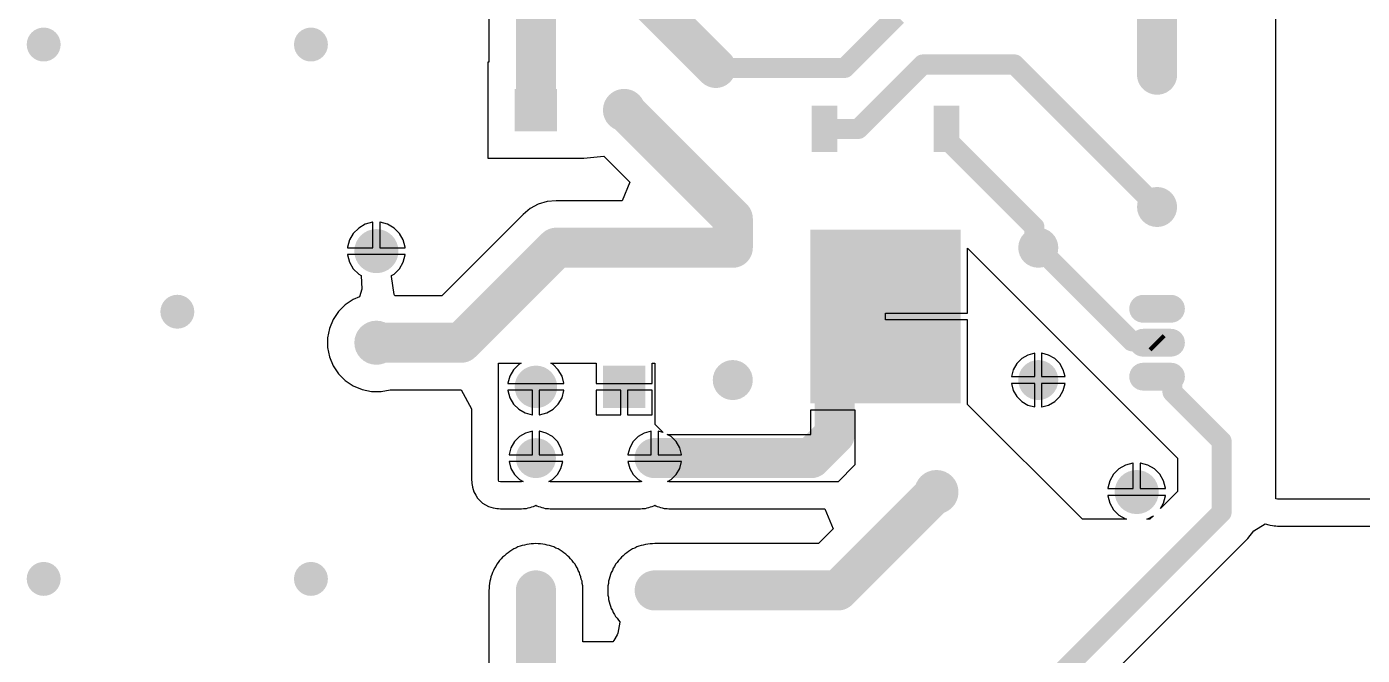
# Model space of a CAD drawing. Header units: inches. Extents: x 4.53 to 13.89, y 0.79 to 10.58.
# Drawn here: x 6.668 to 8.635, y 8.549 to 9.475 of the extents above; entities that cross this region are included whole.
import ezdxf

# ---------------------------------------------------------------- set-up
doc = ezdxf.new("R2010")
doc.units = ezdxf.units.IN
doc.header["$MEASUREMENT"] = 0
for name, color, linetype in [('Pad Holes', 156, 'Continuous'), ('Top Layer', 1, 'Continuous'), ('Via Holes', 16, 'Continuous')]:
    doc.layers.add(name, color=color, linetype=linetype)

# ---------------------------------------------------------------- blocks, each defined once
blk = doc.blocks.new('TO228P991X255_3N_150')
at = {"layer": 'Top Layer'}
for points in [[(-0.2191, 0.1089), (-0.151, 0.1089), (-0.151, 0.0711), (-0.2191, 0.0711)], [(-0.0364, 0.1108), (0.2191, 0.1108), (0.2191, -0.1108), (-0.0364, -0.1108)], [(-0.2191, -0.0711), (-0.151, -0.0711), (-0.151, -0.1089), (-0.2191, -0.1089)]]:
    blk.add_hatch(color=1, dxfattribs=at).paths.add_polyline_path(points)
blk = doc.blocks.new('RES_2W_VERTICAL_151')
at = {"layer": 'Pad Holes'}
h = blk.add_hatch(color=7, dxfattribs=at)
edge = h.paths.add_edge_path()
edge.add_arc((0, 0), 0.0197, 0, 360)
h = blk.add_hatch(color=7, dxfattribs=at)
edge = h.paths.add_edge_path()
edge.add_arc((0.195, 0), 0.0197, 0, 360)
at = {"layer": 'Top Layer'}
h = blk.add_hatch(color=1, dxfattribs=at)
edge = h.paths.add_edge_path()
edge.add_arc((0, 0), 0.0295, 0, 360)
h = blk.add_hatch(color=1, dxfattribs=at)
edge = h.paths.add_edge_path()
edge.add_arc((0.195, 0), 0.0295, 0, 360)
blk = doc.blocks.new('RES_2W_VERTICAL_152')
at = {"layer": 'Pad Holes'}
h = blk.add_hatch(color=7, dxfattribs=at)
edge = h.paths.add_edge_path()
edge.add_arc((0, 0), 0.0197, 0, 360)
h = blk.add_hatch(color=7, dxfattribs=at)
edge = h.paths.add_edge_path()
edge.add_arc((0.195, 0), 0.0197, 0, 360)
at = {"layer": 'Top Layer'}
h = blk.add_hatch(color=1, dxfattribs=at)
edge = h.paths.add_edge_path()
edge.add_arc((0, 0), 0.0295, 0, 360)
h = blk.add_hatch(color=1, dxfattribs=at)
edge = h.paths.add_edge_path()
edge.add_arc((0.195, 0), 0.0295, 0, 360)
blk = doc.blocks.new('CAP_PANASSONIC_1U_450V_156')
at = {"layer": 'Pad Holes'}
h = blk.add_hatch(color=7, dxfattribs=at)
edge = h.paths.add_edge_path()
edge.add_arc((0, 0), 0.02, 0, 360)
h = blk.add_hatch(color=7, dxfattribs=at)
edge = h.paths.add_edge_path()
edge.add_arc((0.59, 0), 0.02, 0, 360)
at = {"layer": 'Top Layer'}
h = blk.add_hatch(color=1, dxfattribs=at)
edge = h.paths.add_edge_path()
edge.add_arc((0, 0), 0.0325, 0, 360)
h = blk.add_hatch(color=1, dxfattribs=at)
edge = h.paths.add_edge_path()
edge.add_arc((0.59, 0), 0.0325, 0, 360)
blk = doc.blocks.new('CAP_PANASSONIC_1U_450V_157')
at = {"layer": 'Pad Holes'}
h = blk.add_hatch(color=7, dxfattribs=at)
edge = h.paths.add_edge_path()
edge.add_arc((0, 0), 0.02, 0, 360)
h = blk.add_hatch(color=7, dxfattribs=at)
edge = h.paths.add_edge_path()
edge.add_arc((0.59, 0), 0.02, 0, 360)
at = {"layer": 'Top Layer'}
h = blk.add_hatch(color=1, dxfattribs=at)
edge = h.paths.add_edge_path()
edge.add_arc((0, 0), 0.0325, 0, 360)
h = blk.add_hatch(color=1, dxfattribs=at)
edge = h.paths.add_edge_path()
edge.add_arc((0.59, 0), 0.0325, 0, 360)
blk = doc.blocks.new('CAP_PANASSONIC_1U_450V_158')
at = {"layer": 'Pad Holes'}
h = blk.add_hatch(color=7, dxfattribs=at)
edge = h.paths.add_edge_path()
edge.add_arc((0, 0), 0.02, 0, 360)
h = blk.add_hatch(color=7, dxfattribs=at)
edge = h.paths.add_edge_path()
edge.add_arc((0.59, 0), 0.02, 0, 360)
at = {"layer": 'Top Layer'}
h = blk.add_hatch(color=1, dxfattribs=at)
edge = h.paths.add_edge_path()
edge.add_arc((0, 0), 0.0325, 0, 360)
h = blk.add_hatch(color=1, dxfattribs=at)
edge = h.paths.add_edge_path()
edge.add_arc((0.59, 0), 0.0325, 0, 360)
blk = doc.blocks.new('TO92127P495H495_3_159')
at = {"layer": 'Pad Holes'}
h = blk.add_hatch(color=7, dxfattribs=at)
edge = h.paths.add_edge_path()
edge.add_arc((-0.05, 0), 0.0165, 0, 360)
h = blk.add_hatch(color=7, dxfattribs=at)
edge = h.paths.add_edge_path()
edge.add_arc((0, 0), 0.0165, 0, 360)
h = blk.add_hatch(color=7, dxfattribs=at)
edge = h.paths.add_edge_path()
edge.add_arc((0.05, 0), 0.0165, 0, 360)
at = {"layer": 'Top Layer'}
h = blk.add_hatch(color=1, dxfattribs=at)
edge = h.paths.add_edge_path()
edge.add_arc((-0.05, 0.0205), 0.0205, 0, 180)
edge.add_line((-0.0705, 0.0205), (-0.0705, -0.0205))
edge.add_arc((-0.05, -0.0205), 0.0205, 180, 360)
edge.add_line((-0.0295, -0.0205), (-0.0295, 0.0205))
h = blk.add_hatch(color=1, dxfattribs=at)
edge = h.paths.add_edge_path()
edge.add_arc((0, 0.0205), 0.0205, 0, 180)
edge.add_line((-0.0205, 0.0205), (-0.0205, -0.0205))
edge.add_arc((0, -0.0205), 0.0205, 180, 360)
edge.add_line((0.0205, -0.0205), (0.0205, 0.0205))
h = blk.add_hatch(color=1, dxfattribs=at)
edge = h.paths.add_edge_path()
edge.add_arc((0.05, 0.0205), 0.0205, 0, 180)
edge.add_line((0.0295, 0.0205), (0.0295, -0.0205))
edge.add_arc((0.05, -0.0205), 0.0205, 180, 360)
edge.add_line((0.0705, -0.0205), (0.0705, 0.0205))
blk = doc.blocks.new('RES_2W_VERTICAL_164')
at = {"layer": 'Pad Holes'}
h = blk.add_hatch(color=7, dxfattribs=at)
edge = h.paths.add_edge_path()
edge.add_arc((0, 0), 0.0197, 0, 360)
h = blk.add_hatch(color=7, dxfattribs=at)
edge = h.paths.add_edge_path()
edge.add_arc((0.195, 0), 0.0197, 0, 360)
at = {"layer": 'Top Layer'}
h = blk.add_hatch(color=1, dxfattribs=at)
edge = h.paths.add_edge_path()
edge.add_arc((0, 0), 0.0295, 0, 360)
h = blk.add_hatch(color=1, dxfattribs=at)
edge = h.paths.add_edge_path()
edge.add_arc((0.195, 0), 0.0295, 0, 360)
blk = doc.blocks.new('RES_2W_VERTICAL_165')
at = {"layer": 'Pad Holes'}
h = blk.add_hatch(color=7, dxfattribs=at)
edge = h.paths.add_edge_path()
edge.add_arc((0, 0), 0.0197, 0, 360)
h = blk.add_hatch(color=7, dxfattribs=at)
edge = h.paths.add_edge_path()
edge.add_arc((0.195, 0), 0.0197, 0, 360)
at = {"layer": 'Top Layer'}
h = blk.add_hatch(color=1, dxfattribs=at)
edge = h.paths.add_edge_path()
edge.add_arc((0, 0), 0.0295, 0, 360)
h = blk.add_hatch(color=1, dxfattribs=at)
edge = h.paths.add_edge_path()
edge.add_arc((0.195, 0), 0.0295, 0, 360)
blk = doc.blocks.new('RES_2W_VERTICAL_167')
at = {"layer": 'Pad Holes'}
h = blk.add_hatch(color=7, dxfattribs=at)
edge = h.paths.add_edge_path()
edge.add_arc((0, 0), 0.0197, 0, 360)
h = blk.add_hatch(color=7, dxfattribs=at)
edge = h.paths.add_edge_path()
edge.add_arc((0.195, 0), 0.0197, 0, 360)
at = {"layer": 'Top Layer'}
h = blk.add_hatch(color=1, dxfattribs=at)
edge = h.paths.add_edge_path()
edge.add_arc((0, 0), 0.0295, 0, 360)
h = blk.add_hatch(color=1, dxfattribs=at)
edge = h.paths.add_edge_path()
edge.add_arc((0.195, 0), 0.0295, 0, 360)
blk = doc.blocks.new('CAP_PANASSONIC_1U_450V_169')
at = {"layer": 'Pad Holes'}
h = blk.add_hatch(color=7, dxfattribs=at)
edge = h.paths.add_edge_path()
edge.add_arc((0, 0), 0.02, 0, 360)
h = blk.add_hatch(color=7, dxfattribs=at)
edge = h.paths.add_edge_path()
edge.add_arc((0.59, 0), 0.02, 0, 360)
at = {"layer": 'Top Layer'}
h = blk.add_hatch(color=1, dxfattribs=at)
edge = h.paths.add_edge_path()
edge.add_arc((0, 0), 0.0325, 0, 360)
h = blk.add_hatch(color=1, dxfattribs=at)
edge = h.paths.add_edge_path()
edge.add_arc((0.59, 0), 0.0325, 0, 360)
blk = doc.blocks.new('DIOAD1036W78L470D235_170')
at = {"layer": 'Pad Holes'}
h = blk.add_hatch(color=7, dxfattribs=at)
edge = h.paths.add_edge_path()
edge.add_arc((-0.2039, 0), 0.0209, 0, 360)
h = blk.add_hatch(color=7, dxfattribs=at)
edge = h.paths.add_edge_path()
edge.add_arc((0.2039, 0), 0.0209, 0, 360)
at = {"layer": 'Top Layer'}
blk.add_hatch(color=1, dxfattribs=at).paths.add_polyline_path([(-0.2352, 0.0313), (-0.1726, 0.0313), (-0.1726, -0.0313), (-0.2352, -0.0313)])
h = blk.add_hatch(color=1, dxfattribs=at)
edge = h.paths.add_edge_path()
edge.add_arc((0.2039, 0), 0.0313, 0, 360)
blk = doc.blocks.new('DIOAD1036W78L463D272_171')
at = {"layer": 'Pad Holes'}
h = blk.add_hatch(color=7, dxfattribs=at)
edge = h.paths.add_edge_path()
edge.add_arc((-0.2039, 0), 0.0209, 0, 360)
h = blk.add_hatch(color=7, dxfattribs=at)
edge = h.paths.add_edge_path()
edge.add_arc((0.2039, 0), 0.0209, 0, 360)
at = {"layer": 'Top Layer'}
blk.add_hatch(color=1, dxfattribs=at).paths.add_polyline_path([(-0.2352, 0.0313), (-0.1726, 0.0313), (-0.1726, -0.0313), (-0.2352, -0.0313)])
h = blk.add_hatch(color=1, dxfattribs=at)
edge = h.paths.add_edge_path()
edge.add_arc((0.2039, 0), 0.0313, 0, 360)

msp = doc.modelspace()

# ---------------------------------------------------------------- hatches: boundary and pattern name
at = {"layer": 'Top Layer'}
h = msp.add_hatch(color=1, dxfattribs=at)
edge = h.paths.add_edge_path()
edge.add_arc((6.6929, 9.4488), 0.025, 0, 360)
h = msp.add_hatch(color=1, dxfattribs=at)
edge = h.paths.add_edge_path()
edge.add_arc((7.0866, 9.4488), 0.025, 0, 360)
h = msp.add_hatch(color=1, dxfattribs=at)
edge = h.paths.add_edge_path()
edge.add_arc((6.8898, 9.0551), 0.025, 0, 360)
h = msp.add_hatch(color=1, dxfattribs=at)
edge = h.paths.add_edge_path()
edge.add_arc((6.6929, 8.6614), 0.025, 0, 360)
h = msp.add_hatch(color=1, dxfattribs=at)
edge = h.paths.add_edge_path()
edge.add_arc((7.0866, 8.6614), 0.025, 0, 360)
at = {"layer": 'Via Holes'}
h = msp.add_hatch(color=7, dxfattribs=at)
edge = h.paths.add_edge_path()
edge.add_arc((6.6929, 9.4488), 0.014, 0, 360)
h = msp.add_hatch(color=7, dxfattribs=at)
edge = h.paths.add_edge_path()
edge.add_arc((7.0866, 9.4488), 0.014, 0, 360)
h = msp.add_hatch(color=7, dxfattribs=at)
edge = h.paths.add_edge_path()
edge.add_arc((6.8898, 9.0551), 0.014, 0, 360)
h = msp.add_hatch(color=7, dxfattribs=at)
edge = h.paths.add_edge_path()
edge.add_arc((6.6929, 8.6614), 0.014, 0, 360)
h = msp.add_hatch(color=7, dxfattribs=at)
edge = h.paths.add_edge_path()
edge.add_arc((7.0866, 8.6614), 0.014, 0, 360)

# ---------------------------------------------------------------- linework, layer by layer
at = {"layer": 'Top Layer'}
for p, q in [((8.508, 8.7793), (8.508, 9.804)), ((7.3488, 9.5194), (7.3488, 9.4229)), ((7.3488, 9.4229), (7.3473, 9.4229)), ((7.3473, 9.4229), (7.3473, 9.2816)), ((7.3473, 9.2816), (7.4887, 9.2816)), ((7.4887, 9.2816), (7.5182, 9.2841)), ((7.4887, 9.2816), (7.4887, 9.2816)), ((7.5182, 9.2841), (7.5564, 9.2459)), ((7.5564, 9.2459), (7.5451, 9.2187)), ((7.4215, 9.2134), (7.4095, 9.207)), ((7.4345, 9.2173), (7.4215, 9.2134)), ((7.448, 9.2187), (7.4345, 9.2173)), ((7.5451, 9.2187), (7.448, 9.2187)), ((7.399, 9.1984), (7.2793, 9.0787)), ((7.4095, 9.207), (7.399, 9.1984)), ((7.149, 9.1705), (7.1434, 9.1608)), ((7.1569, 9.1784), (7.149, 9.1705)), ((7.1666, 9.184), (7.1569, 9.1784)), ((7.1774, 9.1869), (7.1666, 9.184)), ((7.178, 9.1869), (7.1774, 9.1869)), ((7.178, 9.1494), (7.178, 9.1869)), ((7.1886, 9.1869), (7.188, 9.1869)), ((7.188, 9.1869), (7.188, 9.1494)), ((7.1994, 9.184), (7.1886, 9.1869)), ((7.2091, 9.1784), (7.1994, 9.184)), ((7.217, 9.1705), (7.2091, 9.1784)), ((7.2226, 9.1608), (7.217, 9.1705)), ((7.1434, 9.1608), (7.1405, 9.15)), ((7.1405, 9.15), (7.1405, 9.1494)), ((7.1405, 9.1494), (7.178, 9.1494)), ((7.188, 9.1494), (7.2255, 9.1494)), ((7.2255, 9.15), (7.2226, 9.1608)), ((7.2255, 9.1494), (7.2255, 9.15)), ((8.0538, 9.1486), (8.363, 8.8394)), ((8.0538, 9.0531), (8.0538, 9.1486)), ((7.183, 9.1394), (7.1405, 9.1394)), ((7.1405, 9.1394), (7.1405, 9.1388)), ((7.1405, 9.1388), (7.1434, 9.128)), ((7.2255, 9.1394), (7.183, 9.1394)), ((7.2226, 9.128), (7.2255, 9.1388)), ((7.2255, 9.1388), (7.2255, 9.1394)), ((7.1434, 9.128), (7.149, 9.1183)), ((7.149, 9.1183), (7.1569, 9.1104)), ((7.1569, 9.1104), (7.1605, 9.1083)), ((7.2055, 9.1083), (7.2091, 9.1104)), ((7.2091, 9.1104), (7.217, 9.1183)), ((7.217, 9.1183), (7.2226, 9.128)), ((7.1605, 9.1083), (7.1615, 9.0882)), ((7.2054, 9.1071), (7.2055, 9.1083)), ((7.2094, 9.0804), (7.2054, 9.1071)), ((7.149, 9.0731), (7.1372, 9.0653)), ((7.1581, 9.0769), (7.149, 9.0731)), ((7.1615, 9.0882), (7.1581, 9.0769)), ((7.2101, 9.0787), (7.2094, 9.0804)), ((7.2793, 9.0787), (7.2101, 9.0787)), ((7.1272, 9.0552), (7.1193, 9.0435)), ((7.1372, 9.0653), (7.1272, 9.0552)), ((7.933, 9.0431), (7.933, 9.0531)), ((7.933, 9.0531), (8.0538, 9.0531)), ((7.1139, 9.0304), (7.1111, 9.0165)), ((7.1193, 9.0435), (7.1139, 9.0304)), ((8.0538, 9.0431), (7.933, 9.0431)), ((8.0538, 8.9186), (8.0538, 9.0431)), ((7.1111, 9.0165), (7.1111, 9.0024)), ((7.1111, 9.0024), (7.1139, 8.9885)), ((8.1427, 8.9913), (8.1337, 8.9861)), ((8.1528, 8.994), (8.1427, 8.9913)), ((8.153, 8.994), (8.1528, 8.994)), ((8.153, 8.9594), (8.153, 8.994)), ((8.1632, 8.994), (8.163, 8.994)), ((8.163, 8.994), (8.163, 8.9594)), ((8.1733, 8.9913), (8.1632, 8.994)), ((8.1823, 8.9861), (8.1733, 8.9913)), ((7.1139, 8.9885), (7.1193, 8.9754)), ((7.1193, 8.9754), (7.1272, 8.9636)), ((7.363, 8.912), (7.363, 8.9794)), ((7.363, 8.9794), (7.3962, 8.9794)), ((7.3926, 8.9774), (7.385, 8.9697)), ((7.3962, 8.9794), (7.3926, 8.9774)), ((7.4434, 8.9774), (7.4398, 8.9794)), ((7.4398, 8.9794), (7.5067, 8.9794)), ((7.451, 8.9697), (7.4434, 8.9774)), ((7.5067, 8.9794), (7.5067, 8.9494)), ((7.5893, 8.9494), (7.5893, 8.9794)), ((7.5893, 8.9794), (7.593, 8.9794)), ((7.593, 8.9794), (7.593, 8.8894)), ((8.1264, 8.9787), (8.1212, 8.9697)), ((8.1337, 8.9861), (8.1264, 8.9787)), ((8.1896, 8.9787), (8.1823, 8.9861)), ((8.1948, 8.9697), (8.1896, 8.9787)), ((7.1272, 8.9636), (7.1372, 8.9536)), ((7.1372, 8.9536), (7.149, 8.9457)), ((7.3795, 8.9603), (7.3767, 8.9498)), ((7.385, 8.9697), (7.3795, 8.9603)), ((7.4565, 8.9603), (7.451, 8.9697)), ((7.4593, 8.9498), (7.4565, 8.9603)), ((8.1212, 8.9697), (8.1185, 8.9596)), ((8.1185, 8.9596), (8.1185, 8.9594)), ((8.1185, 8.9594), (8.153, 8.9594)), ((8.163, 8.9594), (8.1975, 8.9594)), ((8.1975, 8.9596), (8.1948, 8.9697)), ((8.1975, 8.9594), (8.1975, 8.9596)), ((7.149, 8.9457), (7.162, 8.9403)), ((7.162, 8.9403), (7.1759, 8.9376)), ((7.1759, 8.9376), (7.1901, 8.9376)), ((7.1901, 8.9376), (7.2033, 8.9402)), ((7.2033, 8.9402), (7.308, 8.9402)), ((7.308, 8.9402), (7.3233, 8.912)), ((7.3767, 8.9498), (7.3767, 8.9494)), ((7.3767, 8.9494), (7.418, 8.9494)), ((7.413, 8.9394), (7.3767, 8.9394)), ((7.3767, 8.9394), (7.3767, 8.9389)), ((7.3767, 8.9389), (7.3795, 8.9284)), ((7.413, 8.9031), (7.413, 8.9394)), ((7.418, 8.9494), (7.4593, 8.9494)), ((7.4593, 8.9394), (7.423, 8.9394)), ((7.423, 8.9394), (7.423, 8.9031)), ((7.4565, 8.9284), (7.4593, 8.9389)), ((7.4593, 8.9494), (7.4593, 8.9498)), ((7.4593, 8.9389), (7.4593, 8.9394)), ((7.5067, 8.9494), (7.548, 8.9494)), ((7.543, 8.9394), (7.5067, 8.9394)), ((7.5067, 8.9394), (7.5067, 8.9031)), ((7.543, 8.9031), (7.543, 8.9394)), ((7.548, 8.9494), (7.5893, 8.9494)), ((7.5893, 8.9394), (7.553, 8.9394)), ((7.553, 8.9394), (7.553, 8.9031)), ((7.5893, 8.9031), (7.5893, 8.9394)), ((8.153, 8.9494), (8.1185, 8.9494)), ((8.1185, 8.9494), (8.1185, 8.9492)), ((8.1185, 8.9492), (8.1212, 8.9392)), ((8.1212, 8.9392), (8.1264, 8.9302)), ((8.153, 8.9149), (8.153, 8.9494)), ((8.1975, 8.9494), (8.163, 8.9494)), ((8.163, 8.9494), (8.163, 8.9149)), ((8.1896, 8.9302), (8.1948, 8.9392)), ((8.1948, 8.9392), (8.1975, 8.9492)), ((8.1975, 8.9492), (8.1975, 8.9494)), ((7.3795, 8.9284), (7.385, 8.919)), ((7.385, 8.919), (7.3926, 8.9113)), ((7.4434, 8.9113), (7.451, 8.919)), ((7.451, 8.919), (7.4565, 8.9284)), ((8.223, 8.7494), (8.0538, 8.9186)), ((8.1264, 8.9302), (8.1337, 8.9228)), ((8.1337, 8.9228), (8.1427, 8.9176)), ((8.1427, 8.9176), (8.1528, 8.9149)), ((8.1528, 8.9149), (8.153, 8.9149)), ((8.163, 8.9149), (8.1632, 8.9149)), ((8.1632, 8.9149), (8.1733, 8.9176)), ((8.1733, 8.9176), (8.1823, 8.9228)), ((8.1823, 8.9228), (8.1896, 8.9302)), ((7.3233, 8.912), (7.3233, 8.807)), ((7.363, 8.807), (7.363, 8.912)), ((7.3926, 8.9113), (7.4021, 8.9059)), ((7.4021, 8.9059), (7.4126, 8.9031)), ((7.4126, 8.9031), (7.413, 8.9031)), ((7.423, 8.9031), (7.4234, 8.9031)), ((7.4234, 8.9031), (7.4339, 8.9059)), ((7.4339, 8.9059), (7.4434, 8.9113)), ((7.5067, 8.9031), (7.543, 8.9031)), ((7.553, 8.9031), (7.5893, 8.9031)), ((7.823, 8.8744), (7.823, 8.9103)), ((7.823, 8.9103), (7.888, 8.9103)), ((7.888, 8.9103), (7.888, 8.8294)), ((7.4027, 8.8763), (7.3937, 8.8711)), ((7.4128, 8.879), (7.4027, 8.8763)), ((7.413, 8.879), (7.4128, 8.879)), ((7.413, 8.8444), (7.413, 8.879)), ((7.4232, 8.879), (7.423, 8.879)), ((7.423, 8.879), (7.423, 8.8444)), ((7.4333, 8.8763), (7.4232, 8.879)), ((7.4423, 8.8711), (7.4333, 8.8763)), ((7.5777, 8.8763), (7.5687, 8.8711)), ((7.5878, 8.879), (7.5777, 8.8763)), ((7.588, 8.879), (7.5878, 8.879)), ((7.588, 8.8444), (7.588, 8.879)), ((7.593, 8.8894), (7.6054, 8.877)), ((7.5982, 8.879), (7.598, 8.879)), ((7.598, 8.879), (7.598, 8.8444)), ((7.6054, 8.877), (7.5982, 8.879)), ((7.6173, 8.8711), (7.6114, 8.8744)), ((7.6114, 8.8744), (7.823, 8.8744)), ((7.3812, 8.8547), (7.3785, 8.8446)), ((7.3864, 8.8637), (7.3812, 8.8547)), ((7.3937, 8.8711), (7.3864, 8.8637)), ((7.4496, 8.8637), (7.4423, 8.8711)), ((7.4548, 8.8547), (7.4496, 8.8637)), ((7.4575, 8.8446), (7.4548, 8.8547)), ((7.5562, 8.8547), (7.5535, 8.8446)), ((7.5614, 8.8637), (7.5562, 8.8547)), ((7.5687, 8.8711), (7.5614, 8.8637)), ((7.6246, 8.8637), (7.6173, 8.8711)), ((7.6298, 8.8547), (7.6246, 8.8637)), ((7.6325, 8.8446), (7.6298, 8.8547)), ((7.3785, 8.8446), (7.3785, 8.8444)), ((7.3785, 8.8444), (7.413, 8.8444)), ((7.418, 8.8344), (7.3785, 8.8344)), ((7.3785, 8.8344), (7.3785, 8.8342)), ((7.3785, 8.8342), (7.3812, 8.8242)), ((7.4575, 8.8344), (7.418, 8.8344)), ((7.423, 8.8444), (7.4575, 8.8444)), ((7.4548, 8.8242), (7.4575, 8.8342)), ((7.4575, 8.8444), (7.4575, 8.8446)), ((7.4575, 8.8342), (7.4575, 8.8344)), ((7.5535, 8.8446), (7.5535, 8.8444)), ((7.5535, 8.8444), (7.588, 8.8444)), ((7.593, 8.8344), (7.5535, 8.8344)), ((7.5535, 8.8344), (7.5535, 8.8342)), ((7.5535, 8.8342), (7.5562, 8.8242)), ((7.6325, 8.8344), (7.593, 8.8344)), ((7.598, 8.8444), (7.6325, 8.8444)), ((7.6298, 8.8242), (7.6325, 8.8342)), ((7.6325, 8.8444), (7.6325, 8.8446)), ((7.6325, 8.8342), (7.6325, 8.8344)), ((8.363, 8.8394), (8.363, 8.79)), ((7.3812, 8.8242), (7.3864, 8.8152)), ((7.3864, 8.8152), (7.3937, 8.8078)), ((7.4423, 8.8078), (7.4496, 8.8152)), ((7.4496, 8.8152), (7.4548, 8.8242)), ((7.5562, 8.8242), (7.5614, 8.8152)), ((7.5614, 8.8152), (7.5687, 8.8078)), ((7.6173, 8.8078), (7.6246, 8.8152)), ((7.6246, 8.8152), (7.6298, 8.8242)), ((7.888, 8.8294), (7.863, 8.8044)), ((8.269, 8.8155), (8.2634, 8.8058)), ((8.2769, 8.8234), (8.269, 8.8155)), ((8.2866, 8.829), (8.2769, 8.8234)), ((8.2974, 8.8319), (8.2866, 8.829)), ((8.298, 8.8319), (8.2974, 8.8319)), ((8.298, 8.7944), (8.298, 8.8319)), ((8.3086, 8.8319), (8.308, 8.8319)), ((8.308, 8.8319), (8.308, 8.7944)), ((8.3194, 8.829), (8.3086, 8.8319)), ((8.3291, 8.8234), (8.3194, 8.829)), ((8.337, 8.8155), (8.3291, 8.8234)), ((8.3426, 8.8058), (8.337, 8.8155)), ((7.3233, 8.807), (7.3236, 8.8045)), ((7.3236, 8.8045), (7.3236, 8.8019)), ((7.3236, 8.8019), (7.3239, 8.7996)), ((7.3239, 8.7996), (7.3239, 8.7996)), ((7.3239, 8.7996), (7.3239, 8.7996)), ((7.3239, 8.7996), (7.3246, 8.797)), ((7.3246, 8.797), (7.3246, 8.7968)), ((7.3246, 8.7968), (7.3248, 8.7965)), ((7.3248, 8.7965), (7.3266, 8.7895)), ((7.3633, 8.8047), (7.363, 8.807)), ((7.3656, 8.8044), (7.3633, 8.8047)), ((7.397, 8.8044), (7.3656, 8.8044)), ((7.3937, 8.8078), (7.3991, 8.8047)), ((7.3991, 8.8047), (7.397, 8.8044)), ((7.4369, 8.8047), (7.4423, 8.8078)), ((7.439, 8.8044), (7.4369, 8.8047)), ((7.572, 8.8044), (7.439, 8.8044)), ((7.5687, 8.8078), (7.5741, 8.8047)), ((7.5741, 8.8047), (7.572, 8.8044)), ((7.6119, 8.8047), (7.6173, 8.8078)), ((7.614, 8.8044), (7.6119, 8.8047)), ((7.863, 8.8044), (7.614, 8.8044)), ((8.2634, 8.8058), (8.2605, 8.795)), ((8.2605, 8.795), (8.2605, 8.7944)), ((8.2605, 8.7944), (8.298, 8.7944)), ((8.308, 8.7944), (8.3455, 8.7944)), ((8.3455, 8.795), (8.3426, 8.8058)), ((8.3455, 8.7944), (8.3455, 8.795)), ((7.3266, 8.7895), (7.3266, 8.7895)), ((7.3266, 8.7895), (7.3266, 8.7895)), ((7.3266, 8.7895), (7.3294, 8.7847)), ((7.3294, 8.7847), (7.3318, 8.7806)), ((7.3318, 8.7806), (7.3318, 8.7806)), ((7.3318, 8.7806), (7.3318, 8.7806)), ((7.3318, 8.7806), (7.3347, 8.7776)), ((7.3347, 8.7776), (7.3391, 8.7732)), ((8.303, 8.7844), (8.2605, 8.7844)), ((8.2605, 8.7844), (8.2605, 8.7838)), ((8.2605, 8.7838), (8.2634, 8.773)), ((8.3455, 8.7844), (8.303, 8.7844)), ((8.363, 8.79), (8.3379, 8.7649)), ((8.3426, 8.773), (8.3455, 8.7838)), ((8.3455, 8.7838), (8.3455, 8.7844)), ((8.5106, 8.779), (8.508, 8.7793)), ((9.208, 8.779), (8.5106, 8.779)), ((7.3391, 8.7732), (7.3481, 8.768)), ((7.3481, 8.768), (7.3481, 8.768)), ((7.3481, 8.768), (7.3481, 8.768)), ((7.3481, 8.768), (7.3551, 8.7662)), ((7.3551, 8.7662), (7.3553, 8.7661)), ((7.3553, 8.7661), (7.3556, 8.766)), ((7.3556, 8.766), (7.3581, 8.7654)), ((7.3581, 8.7654), (7.3581, 8.7654)), ((7.3581, 8.7654), (7.3581, 8.7654)), ((7.3581, 8.7654), (7.3604, 8.7651)), ((7.3604, 8.7651), (7.363, 8.7651)), ((7.363, 8.7651), (7.3656, 8.7647)), ((7.3656, 8.7647), (7.397, 8.7647)), ((7.397, 8.7647), (7.3995, 8.7651)), ((7.3995, 8.7651), (7.4021, 8.7651)), ((7.4021, 8.7651), (7.4043, 8.7653)), ((7.4043, 8.7653), (7.4068, 8.766)), ((7.4068, 8.766), (7.4094, 8.7664)), ((7.4094, 8.7664), (7.4118, 8.7674)), ((7.4118, 8.7674), (7.4143, 8.768)), ((7.4143, 8.768), (7.4165, 8.7693)), ((7.4165, 8.7693), (7.418, 8.7699)), ((7.418, 8.7699), (7.4195, 8.7693)), ((7.4195, 8.7693), (7.4217, 8.768)), ((7.4217, 8.768), (7.4242, 8.7674)), ((7.4242, 8.7674), (7.4266, 8.7664)), ((7.4266, 8.7664), (7.4292, 8.766)), ((7.4292, 8.766), (7.4317, 8.7653)), ((7.4317, 8.7653), (7.4339, 8.7651)), ((7.4339, 8.7651), (7.4365, 8.7651)), ((7.4365, 8.7651), (7.439, 8.7647)), ((7.439, 8.7647), (7.572, 8.7647)), ((7.572, 8.7647), (7.5745, 8.7651)), ((7.5745, 8.7651), (7.5771, 8.7651)), ((7.5771, 8.7651), (7.5793, 8.7653)), ((7.5793, 8.7653), (7.5818, 8.766)), ((7.5818, 8.766), (7.5844, 8.7664)), ((7.5844, 8.7664), (7.5868, 8.7674)), ((7.5868, 8.7674), (7.5893, 8.768)), ((7.5893, 8.768), (7.5915, 8.7693)), ((7.5915, 8.7693), (7.593, 8.7699)), ((7.593, 8.7699), (7.5945, 8.7693)), ((7.5945, 8.7693), (7.5967, 8.768)), ((7.5967, 8.768), (7.5992, 8.7674)), ((7.5992, 8.7674), (7.6016, 8.7664)), ((7.6016, 8.7664), (7.6042, 8.766)), ((7.6042, 8.766), (7.6067, 8.7653)), ((7.6067, 8.7653), (7.6089, 8.7651)), ((7.6089, 8.7651), (7.6115, 8.7651)), ((7.6115, 8.7651), (7.614, 8.7647)), ((7.614, 8.7647), (7.8436, 8.7647)), ((7.8436, 8.7647), (7.8559, 8.7352)), ((8.2634, 8.773), (8.269, 8.7633)), ((8.269, 8.7633), (8.2769, 8.7554)), ((8.2769, 8.7554), (8.2866, 8.7498)), ((8.3379, 8.7649), (8.3426, 8.773)), ((8.2881, 8.7494), (8.223, 8.7494)), ((8.2866, 8.7498), (8.2881, 8.7494)), ((8.3179, 8.7494), (8.3194, 8.7498)), ((8.3224, 8.7494), (8.3179, 8.7494)), ((8.3194, 8.7498), (8.3275, 8.7545)), ((8.3275, 8.7545), (8.3224, 8.7494)), ((8.4753, 8.7321), (8.4923, 8.7424)), ((8.4923, 8.7424), (8.4977, 8.741)), ((8.4977, 8.741), (8.4997, 8.7407)), ((8.4997, 8.7407), (8.5028, 8.74)), ((8.5028, 8.74), (8.5054, 8.7396)), ((8.5054, 8.7396), (8.508, 8.7396)), ((8.508, 8.7396), (8.5106, 8.7393)), ((8.5106, 8.7393), (8.9223, 8.7393)), ((7.8559, 8.7352), (7.8343, 8.7137)), ((8.2314, 8.4856), (8.4666, 8.7208)), ((8.4666, 8.7208), (8.4753, 8.7321)), ((7.3741, 8.6979), (7.3717, 8.6955)), ((7.3769, 8.6998), (7.3741, 8.6979)), ((7.3795, 8.702), (7.3769, 8.6998)), ((7.3825, 8.7036), (7.3795, 8.702)), ((7.3854, 8.7055), (7.3825, 8.7036)), ((7.3885, 8.7068), (7.3854, 8.7055)), ((7.3915, 8.7084), (7.3885, 8.7068)), ((7.3948, 8.7094), (7.3915, 8.7084)), ((7.3979, 8.7107), (7.3948, 8.7094)), ((7.4012, 8.7113), (7.3979, 8.7107)), ((7.4045, 8.7123), (7.4012, 8.7113)), ((7.4079, 8.7127), (7.4045, 8.7123)), ((7.4112, 8.7133), (7.4079, 8.7127)), ((7.4146, 8.7133), (7.4112, 8.7133)), ((7.418, 8.7137), (7.4146, 8.7133)), ((7.4214, 8.7133), (7.418, 8.7137)), ((7.4248, 8.7133), (7.4214, 8.7133)), ((7.4281, 8.7127), (7.4248, 8.7133)), ((7.4315, 8.7123), (7.4281, 8.7127)), ((7.4348, 8.7113), (7.4315, 8.7123)), ((7.4381, 8.7107), (7.4348, 8.7113)), ((7.4412, 8.7094), (7.4381, 8.7107)), ((7.4445, 8.7084), (7.4412, 8.7094)), ((7.4475, 8.7068), (7.4445, 8.7084)), ((7.4506, 8.7055), (7.4475, 8.7068)), ((7.4535, 8.7036), (7.4506, 8.7055)), ((7.4565, 8.702), (7.4535, 8.7036)), ((7.4591, 8.6998), (7.4565, 8.702)), ((7.4619, 8.6979), (7.4591, 8.6998)), ((7.4643, 8.6955), (7.4619, 8.6979)), ((7.5491, 8.6979), (7.5467, 8.6955)), ((7.5519, 8.6998), (7.5491, 8.6979)), ((7.5545, 8.702), (7.5519, 8.6998)), ((7.5575, 8.7036), (7.5545, 8.702)), ((7.5604, 8.7055), (7.5575, 8.7036)), ((7.5635, 8.7068), (7.5604, 8.7055)), ((7.5665, 8.7084), (7.5635, 8.7068)), ((7.5698, 8.7094), (7.5665, 8.7084)), ((7.5729, 8.7107), (7.5698, 8.7094)), ((7.5762, 8.7113), (7.5729, 8.7107)), ((7.5795, 8.7123), (7.5762, 8.7113)), ((7.5829, 8.7127), (7.5795, 8.7123)), ((7.5862, 8.7133), (7.5829, 8.7127)), ((7.5896, 8.7133), (7.5862, 8.7133)), ((7.593, 8.7137), (7.5896, 8.7133)), ((7.8343, 8.7137), (7.593, 8.7137)), ((7.3569, 8.6771), (7.3556, 8.6739)), ((7.3588, 8.6799), (7.3569, 8.6771)), ((7.3604, 8.6829), (7.3588, 8.6799)), ((7.3626, 8.6855), (7.3604, 8.6829)), ((7.3645, 8.6884), (7.3626, 8.6855)), ((7.3669, 8.6908), (7.3645, 8.6884)), ((7.369, 8.6934), (7.3669, 8.6908)), ((7.3717, 8.6955), (7.369, 8.6934)), ((7.467, 8.6934), (7.4643, 8.6955)), ((7.4691, 8.6908), (7.467, 8.6934)), ((7.4715, 8.6884), (7.4691, 8.6908)), ((7.4734, 8.6855), (7.4715, 8.6884)), ((7.4756, 8.6829), (7.4734, 8.6855)), ((7.4772, 8.6799), (7.4756, 8.6829)), ((7.4791, 8.6771), (7.4772, 8.6799)), ((7.4804, 8.6739), (7.4791, 8.6771)), ((7.5319, 8.6771), (7.5306, 8.6739)), ((7.5338, 8.6799), (7.5319, 8.6771)), ((7.5354, 8.6829), (7.5338, 8.6799)), ((7.5376, 8.6855), (7.5354, 8.6829)), ((7.5395, 8.6884), (7.5376, 8.6855)), ((7.5419, 8.6908), (7.5395, 8.6884)), ((7.544, 8.6934), (7.5419, 8.6908)), ((7.5467, 8.6955), (7.544, 8.6934)), ((7.3501, 8.6579), (7.3498, 8.6546)), ((7.3511, 8.6612), (7.3501, 8.6579)), ((7.3518, 8.6645), (7.3511, 8.6612)), ((7.3531, 8.6677), (7.3518, 8.6645)), ((7.354, 8.6709), (7.3531, 8.6677)), ((7.3556, 8.6739), (7.354, 8.6709)), ((7.482, 8.6709), (7.4804, 8.6739)), ((7.4829, 8.6677), (7.482, 8.6709)), ((7.4842, 8.6645), (7.4829, 8.6677)), ((7.4849, 8.6612), (7.4842, 8.6645)), ((7.4859, 8.6579), (7.4849, 8.6612)), ((7.4862, 8.6546), (7.4859, 8.6579)), ((7.5251, 8.6579), (7.5248, 8.6546)), ((7.5261, 8.6612), (7.5251, 8.6579)), ((7.5268, 8.6645), (7.5261, 8.6612)), ((7.5281, 8.6677), (7.5268, 8.6645)), ((7.529, 8.6709), (7.5281, 8.6677)), ((7.5306, 8.6739), (7.529, 8.6709)), ((7.3491, 8.6478), (7.3488, 8.6444)), ((7.3488, 8.6444), (7.3488, 8.4994)), ((7.3498, 8.6546), (7.3491, 8.6512)), ((7.3491, 8.6512), (7.3491, 8.6478)), ((7.4869, 8.6512), (7.4862, 8.6546)), ((7.4869, 8.6478), (7.4869, 8.6512)), ((7.4872, 8.6444), (7.4869, 8.6478)), ((7.4872, 8.5687), (7.4872, 8.6444)), ((7.5241, 8.6478), (7.5238, 8.6444)), ((7.5238, 8.6444), (7.5241, 8.641)), ((7.5248, 8.6546), (7.5241, 8.6512)), ((7.5241, 8.6512), (7.5241, 8.6478)), ((7.5241, 8.641), (7.5241, 8.6376)), ((7.5241, 8.6376), (7.5248, 8.6343)), ((7.5248, 8.6343), (7.5251, 8.6309)), ((7.5251, 8.6309), (7.5261, 8.6277)), ((7.5261, 8.6277), (7.5268, 8.6243)), ((7.5268, 8.6243), (7.5281, 8.6212)), ((7.5281, 8.6212), (7.529, 8.6179)), ((7.529, 8.6179), (7.5306, 8.6149)), ((7.5306, 8.6149), (7.5319, 8.6118)), ((7.5319, 8.6118), (7.5338, 8.609)), ((7.5338, 8.609), (7.5354, 8.606)), ((7.5354, 8.606), (7.5376, 8.6033)), ((7.5376, 8.6033), (7.5395, 8.6005)), ((7.5418, 8.5977), (7.5387, 8.5813)), ((7.5395, 8.6005), (7.5418, 8.5982)), ((7.5418, 8.5982), (7.5418, 8.5977)), ((7.5379, 8.579), (7.5327, 8.5706)), ((7.5387, 8.5813), (7.5379, 8.579)), ((7.5311, 8.5687), (7.4872, 8.5687)), ((7.5327, 8.5706), (7.5311, 8.5687))]:
    msp.add_line(p, q, dxfattribs=at)
for points in [[(8.333, 9.4044, 0.0591, 0.0591, 0), (8.333, 9.5494, 0.0591, 0.0591, 0)], [(7.418, 9.3522, 0.0591, 0.0591, 0), (7.418, 9.5194, 0.0591, 0.0591, 0)], [(7.578, 9.5194, 0.0591, 0.0591, 0), (7.683, 9.4144, 0.0591, 0.0591, 0)], [(7.873, 9.4144, 0.0295, 0.0295, 0), (7.9497, 9.4911, 0.0295, 0.0295, 0)], [(7.683, 9.4144, 0.0295, 0.0295, 0), (7.873, 9.4144, 0.0295, 0.0295, 0)], [(7.893, 9.3245, 0.0295, 0.0295, 0), (7.988, 9.4194, 0.0295, 0.0295, 0)], [(7.988, 9.4194, 0.0295, 0.0295, 0), (8.123, 9.4194, 0.0295, 0.0295, 0)], [(8.123, 9.4194, 0.0295, 0.0295, 0), (8.333, 9.2094, 0.0295, 0.0295, 0)], [(7.548, 9.3522, 0.0591, 0.0591, 0), (7.708, 9.1922, 0.0591, 0.0591, 0)], [(7.843, 9.3245, 0.0295, 0.0295, 0), (7.893, 9.3245, 0.0295, 0.0295, 0)], [(8.023, 9.3093, 0.0295, 0.0295, 0), (8.023, 9.3245, 0.0295, 0.0295, 0)], [(8.023, 9.3093, 0.0295, 0.0295, 0), (8.1524, 9.1799, 0.0295, 0.0295, 0)], [(7.708, 9.1494, 0.0591, 0.0591, 0), (7.708, 9.1922, 0.0591, 0.0591, 0)], [(8.1524, 9.1551, 0.0295, 0.0295, 0), (8.1524, 9.1799, 0.0295, 0.0295, 0)], [(7.308, 9.0094, 0.0591, 0.0591, 0), (7.448, 9.1494, 0.0591, 0.0591, 0)], [(7.448, 9.1494, 0.0591, 0.0591, 0), (7.708, 9.1494, 0.0591, 0.0591, 0)], [(8.1524, 9.1551, 0.0295, 0.0295, 0), (8.158, 9.1494, 0.0295, 0.0295, 0)], [(8.158, 9.1494, 0.0295, 0.0295, 0), (8.2958, 9.0116, 0.0295, 0.0295, 0)], [(7.858, 8.9731, 0.0591, 0.0591, 0), (7.933, 9.0481, 0.0591, 0.0591, 0)], [(7.183, 9.0094, 0.0591, 0.0591, 0), (7.308, 9.0094, 0.0591, 0.0591, 0)], [(8.2958, 9.0116, 0.0295, 0.0295, 0), (8.3308, 9.0116, 0.0295, 0.0295, 0)], [(8.3308, 9.0116, 0.0295, 0.0295, 0), (8.333, 9.0094, 0.0295, 0.0295, 0)], [(8.333, 9.0094, 0.0295, 0.0295, 0), (8.3352, 9.0072, 0.0295, 0.0295, 0)], [(7.858, 8.874, 0.0591, 0.0591, 0), (7.858, 8.9731, 0.0591, 0.0591, 0)], [(8.333, 8.9594, 0.0295, 0.0295, 0), (8.3504, 8.9594, 0.0295, 0.0295, 0)], [(8.3504, 8.9594, 0.0295, 0.0295, 0), (8.3557, 8.9542, 0.0295, 0.0295, 0)], [(8.3557, 8.9368, 0.0295, 0.0295, 0), (8.3557, 8.9542, 0.0295, 0.0295, 0)], [(8.3557, 8.9368, 0.0295, 0.0295, 0), (8.428, 8.8644, 0.0295, 0.0295, 0)], [(7.8234, 8.8394, 0.0591, 0.0591, 0), (7.858, 8.874, 0.0591, 0.0591, 0)], [(8.428, 8.7594, 0.0295, 0.0295, 0), (8.428, 8.8644, 0.0295, 0.0295, 0)], [(7.593, 8.8394, 0.0591, 0.0591, 0), (7.8234, 8.8394, 0.0591, 0.0591, 0)], [(7.863, 8.6444, 0.0591, 0.0591, 0), (8.008, 8.7894, 0.0591, 0.0591, 0)], [(8.163, 8.4944, 0.0295, 0.0295, 0), (8.428, 8.7594, 0.0295, 0.0295, 0)], [(7.418, 8.4994, 0.0591, 0.0591, 0), (7.418, 8.6444, 0.0591, 0.0591, 0)], [(7.593, 8.6444, 0.0591, 0.0591, 0), (7.863, 8.6444, 0.0591, 0.0591, 0)]]:
    msp.add_lwpolyline(points, format="xyseb", dxfattribs=at)
for points in [[(7.6682, 9.4144, 0.0295, 0.0295, 1), (7.6978, 9.4144, 0.0295, 0.0295, 1)], [(7.6756, 9.4144, 0.0148, 0.0148, 1), (7.6904, 9.4144, 0.0148, 0.0148, 1)], [(7.8656, 9.4144, 0.0148, 0.0148, 1), (7.8804, 9.4144, 0.0148, 0.0148, 1)], [(7.8656, 9.4144, 0.0148, 0.0148, 1), (7.8804, 9.4144, 0.0148, 0.0148, 1)], [(7.9806, 9.4194, 0.0148, 0.0148, 1), (7.9954, 9.4194, 0.0148, 0.0148, 1)], [(7.9806, 9.4194, 0.0148, 0.0148, 1), (7.9954, 9.4194, 0.0148, 0.0148, 1)], [(8.1156, 9.4194, 0.0148, 0.0148, 1), (8.1304, 9.4194, 0.0148, 0.0148, 1)], [(8.1156, 9.4194, 0.0148, 0.0148, 1), (8.1304, 9.4194, 0.0148, 0.0148, 1)], [(8.3182, 9.4044, 0.0295, 0.0295, 1), (8.3478, 9.4044, 0.0295, 0.0295, 1)], [(7.4032, 9.3522, 0.0295, 0.0295, 1), (7.4328, 9.3522, 0.0295, 0.0295, 1)], [(7.5332, 9.3522, 0.0295, 0.0295, 1), (7.5628, 9.3522, 0.0295, 0.0295, 1)], [(7.8357, 9.3245, 0.0148, 0.0148, 1), (7.8504, 9.3245, 0.0148, 0.0148, 1)], [(7.8857, 9.3245, 0.0148, 0.0148, 1), (7.9004, 9.3245, 0.0148, 0.0148, 1)], [(7.8857, 9.3245, 0.0148, 0.0148, 1), (7.9004, 9.3245, 0.0148, 0.0148, 1)], [(8.0156, 9.3245, 0.0148, 0.0148, 1), (8.0303, 9.3245, 0.0148, 0.0148, 1)], [(8.0156, 9.3093, 0.0148, 0.0148, 1), (8.0303, 9.3093, 0.0148, 0.0148, 1)], [(8.0156, 9.3093, 0.0148, 0.0148, 1), (8.0303, 9.3093, 0.0148, 0.0148, 1)], [(7.6932, 9.1922, 0.0295, 0.0295, 1), (7.7228, 9.1922, 0.0295, 0.0295, 1)], [(7.6932, 9.1922, 0.0295, 0.0295, 1), (7.7228, 9.1922, 0.0295, 0.0295, 1)], [(8.3256, 9.2094, 0.0148, 0.0148, 1), (8.3404, 9.2094, 0.0148, 0.0148, 1)], [(8.145, 9.1799, 0.0148, 0.0148, 1), (8.1597, 9.1799, 0.0148, 0.0148, 1)], [(8.145, 9.1799, 0.0148, 0.0148, 1), (8.1597, 9.1799, 0.0148, 0.0148, 1)], [(7.4332, 9.1494, 0.0295, 0.0295, 1), (7.4628, 9.1494, 0.0295, 0.0295, 1)], [(7.4332, 9.1494, 0.0295, 0.0295, 1), (7.4628, 9.1494, 0.0295, 0.0295, 1)], [(7.6932, 9.1494, 0.0295, 0.0295, 1), (7.7228, 9.1494, 0.0295, 0.0295, 1)], [(7.6932, 9.1494, 0.0295, 0.0295, 1), (7.7228, 9.1494, 0.0295, 0.0295, 1)], [(8.145, 9.1551, 0.0148, 0.0148, 1), (8.1597, 9.1551, 0.0148, 0.0148, 1)], [(8.145, 9.1551, 0.0148, 0.0148, 1), (8.1597, 9.1551, 0.0148, 0.0148, 1)], [(8.1506, 9.1494, 0.0148, 0.0148, 1), (8.1654, 9.1494, 0.0148, 0.0148, 1)], [(8.1506, 9.1494, 0.0148, 0.0148, 1), (8.1654, 9.1494, 0.0148, 0.0148, 1)], [(7.9182, 9.0481, 0.0295, 0.0295, 1), (7.9478, 9.0481, 0.0295, 0.0295, 1)], [(7.1682, 9.0094, 0.0295, 0.0295, 1), (7.1978, 9.0094, 0.0295, 0.0295, 1)], [(7.2932, 9.0094, 0.0295, 0.0295, 1), (7.3228, 9.0094, 0.0295, 0.0295, 1)], [(7.2932, 9.0094, 0.0295, 0.0295, 1), (7.3228, 9.0094, 0.0295, 0.0295, 1)], [(8.2884, 9.0116, 0.0148, 0.0148, 1), (8.3032, 9.0116, 0.0148, 0.0148, 1)], [(8.2884, 9.0116, 0.0148, 0.0148, 1), (8.3032, 9.0116, 0.0148, 0.0148, 1)], [(8.3234, 9.0116, 0.0148, 0.0148, 1), (8.3382, 9.0116, 0.0148, 0.0148, 1)], [(8.3234, 9.0116, 0.0148, 0.0148, 1), (8.3382, 9.0116, 0.0148, 0.0148, 1)], [(8.3256, 9.0094, 0.0148, 0.0148, 1), (8.3404, 9.0094, 0.0148, 0.0148, 1)], [(8.3256, 9.0094, 0.0148, 0.0148, 1), (8.3404, 9.0094, 0.0148, 0.0148, 1)], [(8.3278, 9.0072, 0.0148, 0.0148, 1), (8.3426, 9.0072, 0.0148, 0.0148, 1)], [(7.8432, 8.9731, 0.0295, 0.0295, 1), (7.8728, 8.9731, 0.0295, 0.0295, 1)], [(7.8432, 8.9731, 0.0295, 0.0295, 1), (7.8728, 8.9731, 0.0295, 0.0295, 1)], [(8.3256, 8.9594, 0.0148, 0.0148, 1), (8.3404, 8.9594, 0.0148, 0.0148, 1)], [(8.343, 8.9594, 0.0148, 0.0148, 1), (8.3578, 8.9594, 0.0148, 0.0148, 1)], [(8.343, 8.9594, 0.0148, 0.0148, 1), (8.3578, 8.9594, 0.0148, 0.0148, 1)], [(8.3483, 8.9542, 0.0148, 0.0148, 1), (8.363, 8.9542, 0.0148, 0.0148, 1)], [(8.3483, 8.9542, 0.0148, 0.0148, 1), (8.363, 8.9542, 0.0148, 0.0148, 1)], [(8.3483, 8.9368, 0.0148, 0.0148, 1), (8.363, 8.9368, 0.0148, 0.0148, 1)], [(8.3483, 8.9368, 0.0148, 0.0148, 1), (8.363, 8.9368, 0.0148, 0.0148, 1)], [(7.8432, 8.874, 0.0295, 0.0295, 1), (7.8728, 8.874, 0.0295, 0.0295, 1)], [(7.8432, 8.874, 0.0295, 0.0295, 1), (7.8728, 8.874, 0.0295, 0.0295, 1)], [(8.4206, 8.8644, 0.0148, 0.0148, 1), (8.4354, 8.8644, 0.0148, 0.0148, 1)], [(8.4206, 8.8644, 0.0148, 0.0148, 1), (8.4354, 8.8644, 0.0148, 0.0148, 1)], [(7.5782, 8.8394, 0.0295, 0.0295, 1), (7.6078, 8.8394, 0.0295, 0.0295, 1)], [(7.8086, 8.8394, 0.0295, 0.0295, 1), (7.8382, 8.8394, 0.0295, 0.0295, 1)], [(7.8086, 8.8394, 0.0295, 0.0295, 1), (7.8382, 8.8394, 0.0295, 0.0295, 1)], [(7.9932, 8.7894, 0.0295, 0.0295, 1), (8.0228, 8.7894, 0.0295, 0.0295, 1)], [(8.4206, 8.7594, 0.0148, 0.0148, 1), (8.4354, 8.7594, 0.0148, 0.0148, 1)], [(8.4206, 8.7594, 0.0148, 0.0148, 1), (8.4354, 8.7594, 0.0148, 0.0148, 1)], [(7.4032, 8.6444, 0.0295, 0.0295, 1), (7.4328, 8.6444, 0.0295, 0.0295, 1)], [(7.5782, 8.6444, 0.0295, 0.0295, 1), (7.6078, 8.6444, 0.0295, 0.0295, 1)], [(7.8482, 8.6444, 0.0295, 0.0295, 1), (7.8778, 8.6444, 0.0295, 0.0295, 1)], [(7.8482, 8.6444, 0.0295, 0.0295, 1), (7.8778, 8.6444, 0.0295, 0.0295, 1)]]:
    msp.add_lwpolyline(points, format="xyseb", close=True, dxfattribs=at)

# ---------------------------------------------------------------- block references
for name, p, rotation in [('CAP_PANASSONIC_1U_450V_169', (7.183, 9.1444), 90), ('RES_2W_VERTICAL_167', (8.333, 9.2094), 90), ('DIOAD1036W78L463D272_171', (7.418, 9.1483), 270), ('DIOAD1036W78L470D235_170', (7.548, 9.1483), 90), ('TO228P991X255_3N_150', (7.933, 9.1394), 270), ('RES_2W_VERTICAL_165', (7.708, 9.1494), 270), ('RES_2W_VERTICAL_164', (8.158, 9.1494), 270), ('TO92127P495H495_3_159', (8.333, 9.0094), 270), ('CAP_PANASSONIC_1U_450V_156', (7.183, 8.4194), 90), ('RES_2W_VERTICAL_151', (7.418, 8.6444), 90), ('RES_2W_VERTICAL_152', (7.593, 8.6444), 90), ('CAP_PANASSONIC_1U_450V_157', (8.008, 8.1994), 90), ('CAP_PANASSONIC_1U_450V_158', (8.303, 8.1994), 90)]:
    msp.add_blockref(name, p, dxfattribs=dict(rotation=rotation))

doc.saveas('drawing.dxf')
